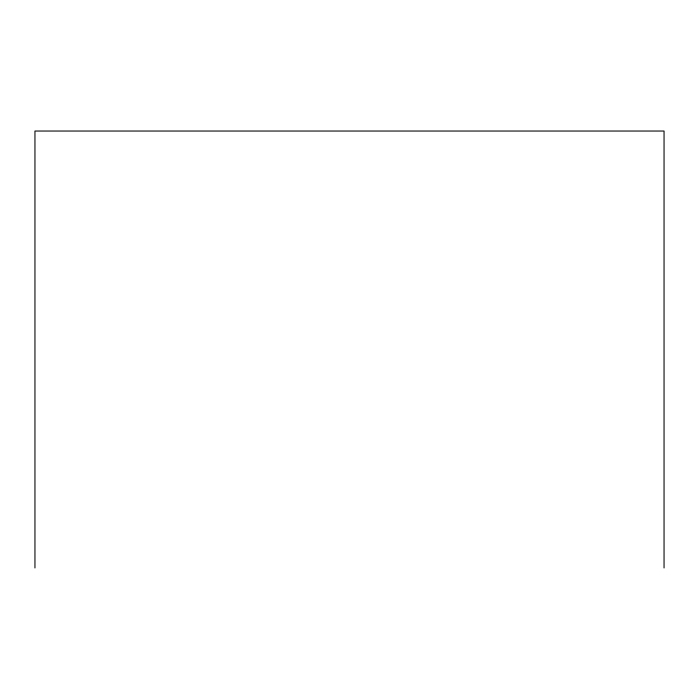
<?xml version="1.0" encoding="UTF-8"?>
<svg xmlns="http://www.w3.org/2000/svg" width="699" height="699" viewBox="0 0 699 699"><rect width="100%" height="100%" fill="white"/><g stroke="black" fill="none" stroke-linecap="round" stroke-linejoin="round"><path stroke-width="1.05" d="M664.05 567.964L664.05 131.036L34.95 131.036L34.95 567.964"/></g></svg>
